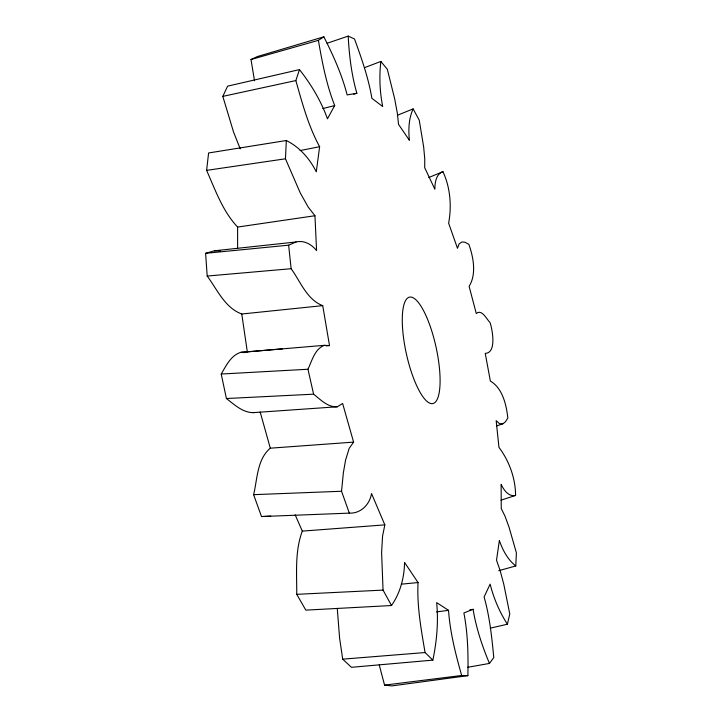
<?xml version="1.0" encoding="UTF-8"?>
<svg xmlns="http://www.w3.org/2000/svg" width="722" height="722" viewBox="0 0 722 722"><rect width="100%" height="100%" fill="white"/><g stroke="black" fill="none" stroke-linecap="round" stroke-linejoin="round"><path stroke-width="1.08" d="M237.61 248.323L237.61 227.06C222.62 211.176 215.309 189.958 206.609 170.374L208.604 152.965L286.318 140.519C299.621 147.107 309.702 158.678 316.29 171.809L319.629 146.692C308.303 126.043 302.256 103.075 295.849 80.566L299.477 69.601L227.601 86.162L222.818 96.378L233.558 132.072L240.218 148.822M379.23 664.899L384.564 685.124L391.92 685.9L467.892 675.657C468.307 654.701 467.892 633.582 463.885 612.951L473.091 609.314C476.141 627.987 482.179 646.019 489.453 663.428L467.721 667.29M295.154 514.813L302.31 531.112C294.757 551.229 296.841 573.304 296.742 594.332L305.83 610.135L391.514 605.523C400.259 592.924 404.302 577.663 404.555 562.438L418.047 582.555C416.838 606.092 421.152 629.449 425.068 652.544L432.857 660.125C436.774 641.244 438.579 621.832 436.639 602.599L448.533 610.343C450.095 632.517 455.627 654.168 461.656 675.485L467.892 675.657M498.74 570.705L515.788 565.94L516.392 552.826L509.082 527.304L504.985 516.122L501.258 508.586L501.131 484.444C503.821 489.904 508.45 497.007 515.58 495.445C515.508 478.388 509.254 461.033 498.956 447.378L496.167 420.655L499.489 423.67L502.765 423.832L505.192 422.063L507.828 418.101C506.474 405.168 502.611 388.138 490.373 381.072L485.238 353.383C497.178 353.13 492.106 328.149 489.976 322.472C486.763 319.485 481.881 308.628 476.285 313.519L469.119 286.354C476.71 274.062 473.379 257.05 468.849 244.307L464.851 242.213L461.963 241.96L459.138 243.855L457.486 248.314L448.633 223.161C451.819 206.059 450.32 187.404 442.92 171.655L428.778 177.54M326.145 345.892L329.512 345.585L322.734 305.641L241.771 314.007C224.93 307.888 217.169 289.45 207.196 276.057L205.608 253.305L214.407 250.796L296.11 241.969C304.17 240.02 311.714 244.442 316.579 250.606L314.954 215.734L308.132 206.988L300.244 192.891L285.461 158.795L286.318 140.519M364.484 67.688L380.846 61.442C379.131 76.46 379.745 91.712 382.705 106.54L371.875 98.3C368.464 77.922 361.56 58.347 354.52 38.997L348.194 36.1L327.093 43.275M391.514 605.523L383.057 590.1L381.604 552.592L382.561 536.112L384.835 524.876L371.523 493.541C369.817 504.407 360.801 513.694 349.331 513.125L341.542 491.249L343.365 472.793L345.567 460.085L349.204 448.317L353.599 442.126L342.616 403.463L337.364 406.766L253.305 412.641C242.682 412.677 234.316 404.573 226.41 398.526L221.212 374.032C226.058 365.873 230.778 355.594 240.498 352.417L324.349 345.324L329.512 345.585M349.331 513.125L261.508 516.546L253.612 494.669C257.42 479.146 256.987 459.363 270.299 448.182L353.599 442.126M490.265 628.167L507.386 624.223L509.777 614.007L503.839 584.459L500.156 570.588L496.51 560.191L499.353 540.579C502.774 550.119 507.584 559.631 515.788 565.94M442.92 171.655C435.871 174.21 434.951 182.729 434.834 189.173L424.689 167.666L424.771 158.993L423.643 146.846L419.256 120.222L413.137 108.878C408.643 118.688 408.327 129.743 409.401 140.303L398.526 124.346L397.335 113.146L394.672 98.815L387.317 69.276L380.846 61.442M337.364 406.766C327.842 407.524 320.487 399.564 313.601 394.185L307.96 369.249C311.949 360.883 314.729 348.934 324.349 345.324M348.194 36.1C349.195 55.368 351.497 74.673 356.858 93.264L347.147 94.934C341.939 74.637 333.284 55.459 323.853 36.822L318.402 40.342C322.174 62.435 326.47 84.627 334.692 105.565L327.463 118.814C321.064 100.936 311.191 84.492 299.477 69.601M489.453 663.428L493.776 657.589C491.826 637.219 489.715 616.696 484.101 596.941L490.139 584.098C493.695 598.294 499.48 611.904 507.386 624.223M254.514 80.774L251.003 59.511L257.483 56.524L323.853 36.822M205.608 253.305L288.647 245.173L296.11 241.969M397.47 115.249L413.137 108.878M496.447 425.998L502.765 423.832M501.023 500.156L515.58 495.445M353.717 94.212L356.858 93.264M251.003 59.511L318.402 40.342M322.797 108.58L334.692 105.565M253.305 412.641L254.279 412.406M222.818 96.378L295.849 80.566M300.081 150.573L319.629 146.692M469.814 609.873L473.091 609.314M206.609 170.374L285.461 158.795M237.61 227.06L314.954 215.734M436.521 611.913L448.533 610.343M461.656 675.485L384.564 685.124M401.297 584.179L418.047 582.555M207.196 276.057L291.128 268.71C300.415 281.399 306.832 299.675 322.734 305.641M432.857 660.125L351.452 667.308L342.697 659.159L339.602 638.185L337.264 608.402M240.498 352.417L282.473 348.861M425.068 652.544L342.697 659.159M384.835 524.876L302.31 531.112M221.212 374.032L307.96 369.249M226.41 398.526L313.601 394.185M383.057 590.1L296.742 594.332M261.508 516.546L270.777 516.122M341.542 491.249L253.612 494.669M214.407 250.796L220.535 250.895M241.509 352.327L244.496 352.661M260.191 412.027L270.299 448.182M241.771 314.007L247.321 351.885M288.647 245.173L291.128 268.71M402.452 326.281A54.493 15.216 77.6 0 0 432.83 403.571A54.493 15.216 77.6 0 0 428.299 321.146A54.493 15.216 77.6 0 0 402.452 326.281"/></g></svg>
